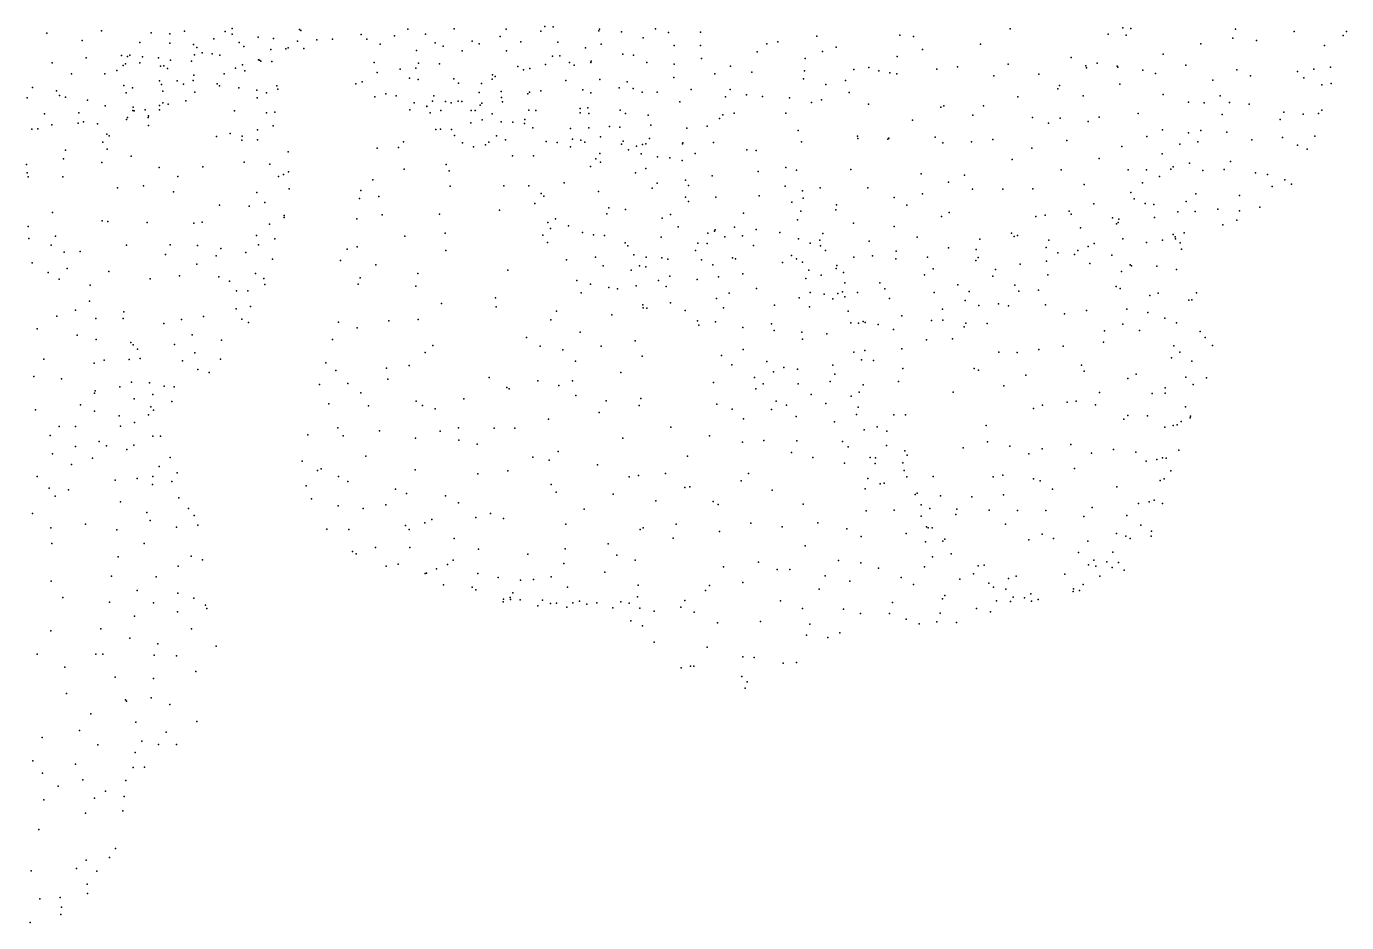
# Model space of a CAD drawing. Header units: metres. Extents: x -25 to 25, y -27.8 to 27.8.
# Drawn here: x 15.75 to 24.52, y -25.8 to -19.84 of the extents above; entities that cross this region are included whole.
import ezdxf

# ---------------------------------------------------------------- set-up
doc = ezdxf.new("R2010")
doc.units = ezdxf.units.M

msp = doc.modelspace()

# ---------------------------------------------------------------- linework, layer by layer
for p in [(15.8881, -19.8903, 2.0524), (16.2514, -19.8752, -3.8103), (16.5815, -19.8877, -4.2491), (16.7051, -19.8943, 1.1103), (16.8022, -19.8756, -2.6996), (17.0721, -19.8785, -2.018), (17.1186, -19.8959, -5.9872), (17.1189, -19.8597, -2.4246), (17.5672, -19.8644, -9.793), (17.5762, -19.8716, -0.008), (17.9758, -19.8978, -8.3714), (18.2858, -19.8625, -8.2581), (18.4039, -19.897, -10.0906), (18.5945, -19.8609, -6.4553), (18.9399, -19.8627, -4.5498), (19.1686, -19.8758, -4.637), (19.1959, -19.8448, -2.7218), (19.2518, -19.8468, -7.4232), (19.5543, -19.8751, -10.7108), (19.5591, -19.8627, -4.4137), (19.7054, -19.8801, -7.9973), (19.9295, -19.8621, -10.7297), (20.0178, -19.8856, -8.1261), (20.23, -19.8824, -10.7123), (22.2866, -19.8604, -2.3142), (22.9363, -19.8974, -8.5488), (23.0343, -19.8535, -3.5349), (23.0875, -19.8597, -8.3407), (23.783, -19.8635, -4.7731), (24.1706, -19.8777, -5.1056), (24.5198, -19.8783, -5.8446), (16.1232, -19.9395, 1.6259), (16.5059, -19.9512, 1.2063), (16.7056, -19.9566, -1.324), (16.8627, -19.9644, -6.4026), (16.8852, -19.9852, -4.2098), (16.9968, -19.9278, -4.4133), (17.1658, -19.9512, -4.5655), (17.1968, -19.9792, 0.4215), (17.2929, -19.9155, -0.7055), (17.3946, -19.9246, -4.9103), (17.4917, -19.9875, -0.1841), (17.5523, -19.944, -9.0219), (17.6807, -19.9339, -8.7074), (17.7866, -19.9303, -9.7954), (18.0139, -19.9299, -9.8422), (18.103, -19.9631, -5.4197), (18.197, -19.9078, -5.9505), (18.4669, -19.9546, -4.5653), (18.5207, -19.9754, -8.3212), (18.7135, -19.9424, -4.5443), (18.7599, -19.9613, -8.4129), (18.898, -19.9123, -6.6161), (19.0363, -19.9471, -8.6241), (19.281, -19.9501, -10.6574), (19.4659, -19.9871, -2.1684), (19.5694, -19.9633, -3.5626), (19.8495, -19.9197, -4.0745), (20.0552, -19.9712, -1.8798), (20.2286, -19.9708, -8.1202), (20.6708, -19.9601, -1.6429), (20.7426, -19.9464, -9.2111), (21.0016, -19.9094, -10.445), (21.1307, -19.9819, -8.2079), (21.5523, -19.9038, -8.3986), (21.6442, -19.9109, -9.4946), (22.088, -19.9637, -8.7048), (23.0552, -19.9026, -4.0608), (23.5528, -19.9598, -7.6478), (23.7639, -19.9233, -7.304), (23.9219, -19.9396, -6.957), (24.3736, -19.9718, -6.3837), (24.4974, -19.9043, -6.1529), (16.1495, -20.0537, 1.4218), (16.3836, -20.0386, -2.9373), (16.4236, -20.0455, -3.8877), (16.4405, -20.0361, -6.7337), (16.5248, -20.0465, -1.2156), (16.6295, -20.0532, -3.9352), (16.7097, -20.0685, -6.5559), (16.8487, -20.0753, -2.2585), (16.8694, -20.0335, -1.789), (16.9198, -20.0205, 0.8258), (16.9855, -20.0266, -6.2348), (17.0377, -20.0351, 0.5877), (17.2942, -20.0668, 0.2015), (17.3006, -20.0693, -4.6837), (17.3093, -20.0751, -5.7004), (17.3769, -19.9988, -0.437), (17.4746, -19.9945, -5.2295), (17.596, -19.9924, -9.5143), (18.3443, -20.0049, -4.7456), (18.6457, -20.0065, -10.2318), (18.9406, -20.0064, -4.7136), (19.2474, -20.0433, -7.1021), (19.2947, -20.0401, -3.3787), (19.5035, -20.0752, -7.8191), (19.7133, -20.0285, -2.0088), (19.7838, -20.0354, -8.8845), (20.235, -20.0589, -1.7655), (20.605, -20.0128, -10.4967), (20.9248, -20.0588, -1.5732), (21.0395, -20.011, -9.2597), (21.5359, -20.044, -9.9421), (21.7028, -19.9974, -1.7739), (22.6917, -20.0523, -2.8448), (23.3016, -20.0296, -8.0498), (15.9241, -20.0875, -0.9893), (16.0524, -20.16, -0.8241), (16.274, -20.1591, 1.19), (16.3542, -20.137, -1.0089), (16.3961, -20.1041, -3.266), (16.4114, -20.0934, -3.648), (16.5068, -20.0868, -2.7287), (16.6429, -20.1095, -0.8081), (16.6654, -20.1071, -2.5438), (16.6889, -20.1251, 1.0062), (17.0663, -20.1595, 0.2939), (17.1417, -20.1233, -4.2949), (17.1889, -20.1004, -5.9072), (17.2037, -20.141, -0.3798), (17.3833, -20.0779, -0.0162), (18.0633, -20.0839, -9.6331), (18.0824, -20.1504, -8.5177), (18.235, -20.1279, -5.4026), (18.3382, -20.1212, -5.0793), (18.3557, -20.0896, -6.2046), (18.4966, -20.0939, -9.9638), (19.0174, -20.1108, -2.6104), (19.0544, -20.1332, -8.7887), (19.0964, -20.1242, -3.2875), (19.2007, -20.099, -4.8236), (19.3592, -20.085, -7.6312), (19.3902, -20.1026, -8.8892), (19.5006, -20.0853, -4.6331), (19.8738, -20.0841, -3.9402), (20.0535, -20.0957, -8.9555), (20.3244, -20.1605, -9.1496), (20.4276, -20.1087, -1.6765), (20.571, -20.1486, -8.0074), (20.9195, -20.1392, -10.2032), (21.2476, -20.1314, -10.0625), (21.3474, -20.118, -8.3926), (21.4142, -20.1393, -9.6881), (21.4875, -20.1536, -1.6803), (21.5342, -20.1604, -8.4983), (21.7983, -20.1295, -8.5981), (21.9369, -20.114, -1.9899), (22.2734, -20.0946, -2.3017), (22.4769, -20.163, -2.5471), (22.7874, -20.1057, -8.7025), (22.792, -20.1207, -3.1554), (22.8625, -20.0881, -3.3796), (22.9968, -20.1089, -4.0144), (23.0003, -20.1162, -4.2319), (23.1674, -20.1366, -8.3274), (23.2514, -20.1568, -4.6037), (23.4531, -20.1031, -4.6828), (23.792, -20.1335, -7.2004), (24.1943, -20.1438, -5.1085), (24.3022, -20.1285, -5.295), (24.4127, -20.1155, -5.6163), (15.7924, -20.2513, 1.6818), (16.4005, -20.2364, -0.6756), (16.6362, -20.2069, -3.4761), (16.6501, -20.2318, -0.563), (16.7544, -20.2062, -1.7466), (16.7952, -20.2284, -6.4248), (16.8597, -20.2045, 0.6595), (16.8641, -20.1692, -0.5793), (17.0207, -20.2253, -6.14), (17.0345, -20.2386, -0.1292), (17.4159, -20.2398, -4.9041), (17.9407, -20.2256, -9.1475), (17.9829, -20.212, -8.7132), (18.2961, -20.1885, -9.6513), (18.3553, -20.1967, -8.4519), (18.592, -20.1942, -8.5046), (18.6218, -20.222, -6.3981), (18.7752, -20.2235, -3.0072), (18.8464, -20.1955, -8.6811), (18.848, -20.1661, -10.2493), (18.8653, -20.1766, -2.8047), (19.3349, -20.2041, -6.9287), (19.5617, -20.1985, -1.9867), (19.7434, -20.2121, -7.9317), (20.0523, -20.1846, -10.5503), (20.9142, -20.1931, -9.4985), (21.0626, -20.2299, -9.825), (21.192, -20.2049, -9.6498), (22.1775, -20.1741, -8.7667), (22.6131, -20.2367, -8.7839), (23.0141, -20.2295, -8.5124), (23.6326, -20.2022, -4.7391), (23.881, -20.1737, -6.9239), (24.2355, -20.1872, -6.4122), (24.3559, -20.2322, -6.1688), (24.417, -20.2248, -5.867), (15.7582, -20.3201, -0.3625), (15.9525, -20.2736, -0.5418), (15.9726, -20.3044, -1.1878), (16.0125, -20.3155, 1.162), (16.1594, -20.3354, -6.7445), (16.4148, -20.2859, -2.8636), (16.4584, -20.2535, -1.3321), (16.6597, -20.2747, -2.3335), (16.8709, -20.2823, 0.1795), (17.1643, -20.2524, -3.888), (17.2838, -20.2676, -4.1505), (17.2852, -20.3204, -5.6803), (17.3479, -20.2865, -4.6074), (17.4229, -20.2616, -5.4219), (18.0676, -20.3128, -8.8841), (18.1387, -20.2922, -9.2512), (18.2088, -20.3053, -8.6441), (18.4574, -20.3063, -9.5172), (18.7595, -20.2833, -9.9447), (18.9048, -20.2775, -6.5163), (18.9089, -20.3166, -3.4406), (19.0822, -20.2927, -8.9819), (19.0943, -20.2824, -6.6219), (19.1688, -20.2721, -10.3657), (19.4481, -20.2653, -10.479), (19.5014, -20.2862, -4.8098), (19.6894, -20.2531, -4.5342), (19.7824, -20.2582, -3.8331), (19.8416, -20.2819, -4.1909), (19.9409, -20.2807, -7.957), (20.1669, -20.2632, -1.7098), (20.3961, -20.312, -9.3256), (20.4267, -20.2643, -10.3132), (20.5358, -20.2999, -9.514), (20.64, -20.3107, -9.8439), (20.8194, -20.3188, -1.5762), (21.0319, -20.3323, -1.5719), (21.2163, -20.2837, -8.3808), (22.3374, -20.3117, -2.4148), (22.6029, -20.2591, -2.8001), (22.7697, -20.3053, -3.42), (23.3022, -20.2978, -8.1157), (23.6808, -20.3064, -7.3631), (15.8726, -20.4255, -0.1508), (16.1013, -20.4189, -0.3043), (16.2768, -20.3731, 0.931), (16.4598, -20.4032, -2.4661), (16.4615, -20.382, -0.3496), (16.4679, -20.4063, 0.7761), (16.5414, -20.398, -1.5531), (16.636, -20.371, -0.1918), (16.6365, -20.4001, 0.0342), (16.6588, -20.3522, 0.7046), (16.6937, -20.3615, -3.0367), (16.8117, -20.3403, -3.242), (17.1357, -20.4048, -3.6281), (17.3472, -20.4194, -3.9626), (17.403, -20.4154, -4.4508), (18.2986, -20.3985, -8.9059), (18.3287, -20.352, -5.7682), (18.411, -20.3756, -3.3298), (18.4113, -20.3766, -5.5217), (18.4343, -20.419, -6.0109), (18.4506, -20.3416, -3.0698), (18.5047, -20.4043, -9.1465), (18.5349, -20.3428, -5.2553), (18.5728, -20.3527, -2.7551), (18.6205, -20.3407, -3.4355), (18.6453, -20.3437, -8.7752), (18.7073, -20.4026, -9.2176), (18.734, -20.4031, -6.3395), (18.7665, -20.3687, -9.7426), (18.7768, -20.354, -8.9515), (18.8461, -20.4258, -9.3779), (18.9143, -20.3464, -5.0568), (19.0897, -20.4016, -9.1833), (19.1368, -20.404, -2.1106), (19.4293, -20.4197, -9.0987), (19.4309, -20.3905, -3.6415), (19.4817, -20.3863, -7.5377), (19.4885, -20.4242, -7.0971), (19.695, -20.4012, -9.0455), (19.7313, -20.4228, -10.363), (20.093, -20.3457, -10.4136), (20.4523, -20.4217, -1.6206), (20.795, -20.4208, -7.98), (20.9656, -20.3493, -8.1607), (21.3443, -20.3615, -1.6211), (21.8249, -20.3808, -1.9713), (21.8458, -20.3728, -8.6965), (22.1087, -20.372, -8.7483), (23.1349, -20.4238, -4.2579), (23.4699, -20.3482, -7.8015), (23.5747, -20.3518, -7.5597), (23.7432, -20.3507, -7.0601), (23.8739, -20.3611, -6.7189), (24.1041, -20.4155, -6.3697), (24.334, -20.4243, -5.9339), (24.3546, -20.4018, -5.5121), (15.9216, -20.4989, 0.7677), (16.0972, -20.4869, 0.2004), (16.1312, -20.4779, 0.6688), (16.226, -20.4921, 0.3986), (16.4169, -20.4636, 0.5266), (16.4236, -20.4503, -0.0739), (16.5615, -20.451, -2.1974), (16.5636, -20.5032, -1.8817), (16.5639, -20.4398, -2.8221), (17.3926, -20.5059, -5.3301), (18.7051, -20.4851, -5.3398), (18.78, -20.4662, -2.3271), (18.9061, -20.4783, -3.6547), (18.9822, -20.4805, -9.6815), (19.0615, -20.4897, -9.9128), (19.0634, -20.4643, -5.1527), (19.6245, -20.5096, -1.7931), (19.693, -20.5131, -3.7181), (19.8814, -20.4351, -7.8182), (19.8991, -20.5004, -3.9953), (20.2726, -20.5086, -9.4939), (20.3553, -20.4569, -7.7996), (20.3778, -20.4323, -10.0485), (21.637, -20.4678, -1.8252), (22.0369, -20.4339, -2.1825), (22.4345, -20.4499, -2.6341), (22.5399, -20.4882, -8.7415), (22.6171, -20.4538, -3.0538), (22.8037, -20.4759, -3.7616), (22.8761, -20.4478, -8.6081), (23.6946, -20.4305, -4.7613), (24.0777, -20.463, -4.9666), (24.2304, -20.4284, -6.1787), (15.7893, -20.5277, 0.3178), (15.8283, -20.5252, -1.3361), (16.286, -20.5613, -1.4516), (16.303, -20.5722, -6.5503), (17.0153, -20.5761, -3.05), (17.1057, -20.556, -3.2794), (17.1837, -20.601, -5.7683), (17.1846, -20.574, -3.4904), (17.2884, -20.5312, -3.7296), (17.2885, -20.599, -5.5468), (18.4726, -20.5302, -3.6369), (18.503, -20.5271, -5.7802), (18.5751, -20.5298, -2.3925), (18.5952, -20.5697, -5.9722), (18.8743, -20.571, -2.1321), (18.9342, -20.5988, -5.374), (19.1152, -20.5193, -9.4568), (19.3651, -20.5232, -10.1521), (19.3804, -20.5949, -3.6819), (19.4339, -20.6013, -1.8266), (19.4873, -20.5195, -6.7326), (19.5662, -20.5776, -4.9443), (19.8896, -20.5888, -10.1294), (20.1392, -20.5214, -9.3075), (20.8769, -20.5363, -1.5747), (21.2713, -20.5732, -1.6126), (21.2736, -20.5898, -8.5851), (21.4729, -20.593, -1.7089), (21.4796, -20.587, -8.703), (21.7871, -20.5796, -8.7548), (22.1708, -20.5968, -2.3992), (23.1938, -20.5761, -8.2308), (23.2983, -20.531, -4.384), (23.4697, -20.5519, -4.614), (23.5517, -20.5374, -7.3708), (23.7238, -20.5474, -6.7813), (23.8901, -20.5981, -6.5053), (24.095, -20.5824, -6.2388), (24.3094, -20.5738, -5.3743), (16.0129, -20.6673, -6.5272), (16.2614, -20.6149, -2.392), (16.2893, -20.6601, -2.1722), (17.4919, -20.6789, -4.465), (18.0831, -20.6529, -3.1418), (18.2242, -20.6487, -3.5523), (18.2573, -20.6111, -2.7), (18.6484, -20.619, -3.7689), (18.7212, -20.6454, -5.7977), (18.8007, -20.6322, -5.537), (18.8246, -20.6144, -6.1467), (19.2037, -20.6102, -9.6708), (19.2786, -20.6163, -5.19), (19.3666, -20.6448, -9.8468), (19.461, -20.6143, -9.3474), (19.5601, -20.6883, -9.6378), (19.7052, -20.6269, -4.7922), (19.7162, -20.6075, -7.271), (19.7521, -20.6654, -9.9497), (19.8033, -20.6397, -6.9168), (19.8431, -20.6288, -1.675), (19.8666, -20.6259, -7.5091), (20.1103, -20.6258, -9.5898), (20.1127, -20.6184, -9.8609), (20.194, -20.6886, -7.3977), (20.3161, -20.6165, -7.6037), (20.5371, -20.6655, -7.5808), (20.5985, -20.669, -1.6004), (20.8999, -20.6127, -8.1167), (21.8393, -20.618, -2.081), (22.0283, -20.6127, -8.7629), (22.43, -20.6539, -2.8181), (22.6627, -20.6033, -3.434), (23.027, -20.6432, -3.9721), (23.4131, -20.6275, -7.6935), (23.5326, -20.6122, -7.1634), (24.1932, -20.6346, -6), (24.2583, -20.6593, -5.7977), (15.7529, -20.762, -1.6925), (15.9982, -20.7238, -1.5127), (16.2528, -20.7486, -1.7548), (16.4494, -20.7074, -6.4131), (17.1984, -20.7472, -3.2168), (17.3699, -20.7608, -5.3129), (18.5398, -20.7624, -2.0752), (18.9804, -20.7045, -3.812), (19.1208, -20.7053, -6.3348), (19.4978, -20.7761, -5.1101), (19.5333, -20.7243, -6.6718), (19.5656, -20.7475, -1.7126), (19.8344, -20.6914, -9.7212), (19.9438, -20.7104, -4.4055), (20.0253, -20.717, -7.1051), (20.1081, -20.7351, -1.6374), (22.2997, -20.7285, -2.6332), (22.8773, -20.7221, -8.4813), (23.2947, -20.6911, -7.9409), (23.4763, -20.7524, -6.8649), (23.7491, -20.7425, -4.8659), (15.7569, -20.8168, -1.9114), (15.7643, -20.8451, -2.2804), (15.9949, -20.8447, -6.3954), (16.6339, -20.7825, -6.2748), (16.7586, -20.842, -2.6676), (16.925, -20.7785, -6.058), (17.4277, -20.8411, -3.8683), (17.461, -20.8295, -5.0193), (17.4943, -20.81, -4.2221), (18.0545, -20.8633, -2.5995), (18.2624, -20.7924, -2.2929), (18.5597, -20.8045, -3.8455), (19.7976, -20.8166, -6.7654), (19.8667, -20.7885, -4.6815), (20.3068, -20.8366, -7.0657), (20.6129, -20.8088, -7.398), (20.7965, -20.7813, -7.8265), (20.8664, -20.799, -1.5966), (21.2275, -20.7953, -1.6301), (21.6941, -20.8241, -8.8043), (21.9818, -20.8337, -8.7713), (22.6247, -20.7977, -8.5815), (23.0696, -20.7986, -8.2327), (23.19, -20.7987, -4.0916), (23.2764, -20.8413, -7.6228), (23.3519, -20.7934, -7.0309), (23.3674, -20.7784, -4.398), (23.5661, -20.8027, -4.7773), (23.7075, -20.7953, -6.5652), (23.914, -20.8171, -5), (23.9956, -20.8282, -6.1176), (24.1106, -20.8647, -5.8639), (16.3586, -20.9176, -6.2768), (16.5299, -20.9032, -2.5517), (16.7298, -20.9436, -6.1315), (17.2832, -20.9475, -3.4438), (17.4969, -20.9249, -4.6786), (17.9746, -20.9341, -2.872), (18.5664, -20.9051, -1.9028), (18.9238, -20.9039, -1.8459), (19.0895, -20.9039, -5.8225), (19.323, -20.8837, -5.3411), (19.552, -20.942, -6.6239), (19.9076, -20.9192, -3.8212), (19.9414, -20.8867, -1.6265), (20.1291, -20.8658, -4.2186), (20.1488, -20.9018, -6.8477), (20.7913, -20.9062, -7.4817), (20.9056, -20.9371, -8.2201), (21.0246, -20.9173, -8.4675), (21.3411, -20.9166, -8.7511), (21.8761, -20.8795, -2.2626), (22.0364, -20.9263, -2.452), (22.236, -20.9268, -8.6664), (22.4373, -20.923, -3.0066), (22.7771, -20.894, -3.5184), (23.0859, -20.9479, -7.1915), (23.1648, -20.8839, -6.9364), (24.0247, -20.9077, -5.1815), (24.1538, -20.8931, -5.4816), (17.0359, -21.0333, -5.7673), (17.2332, -21.0393, -3.1691), (17.3367, -21.0148, -5.2779), (17.9658, -20.9872, -3.1197), (18.0941, -20.9741, -3.5525), (19.1288, -21.0207, -1.7477), (19.1715, -20.9544, -5.62), (19.1879, -20.9719, -3.8609), (20.1307, -20.9782, -4.5262), (20.15, -21.0077, -4.0511), (20.3309, -20.9781, -1.6581), (20.618, -20.9703, -6.8886), (20.8352, -21.0129, -1.6488), (20.9101, -20.9859, -6.9994), (21.1334, -21.0292, -1.6808), (21.5154, -20.9818, -1.8564), (21.5985, -21.0329, -8.809), (21.7045, -20.9563, -2.057), (22.8415, -21.0236, -8.2676), (23.1098, -20.9905, -3.8839), (23.1811, -21.0213, -6.6805), (23.2389, -21.0272, -4.0901), (23.4542, -21.0081, -4.6635), (23.5178, -20.957, -6.5865), (23.8089, -20.9686, -6.2308), (15.9256, -21.081, -6.376), (17.4647, -21.1153, -4.8324), (17.4656, -21.1011, -4.1426), (17.9468, -21.1241, -2.4946), (18.1146, -21.0958, -2.1053), (18.4965, -21.0911, -3.8596), (18.8935, -21.0656, -3.9076), (19.2668, -21.123, -6.2728), (19.6074, -21.0896, -3.8258), (19.6211, -21.0498, -1.6264), (19.7307, -21.0615, -6.6802), (19.9758, -21.1187, -1.6265), (20.0293, -21.0937, -4.8906), (20.5158, -21.085, -1.6788), (20.8946, -21.0717, -7.3803), (21.1285, -21.0643, -6.6917), (21.8295, -21.1074, -2.2533), (21.8815, -21.0819, -8.7628), (22.4552, -21.1072, -2.8932), (22.5179, -21.0981, -6.6945), (22.6765, -21.0716, -3.2722), (22.6913, -21.0923, -6.8494), (22.9647, -21.1169, -7.9162), (23.007, -21.1261, -7.6688), (23.2449, -21.1136, -6.4901), (23.3996, -21.0757, -4.443), (23.5146, -21.0747, -6.3968), (23.6655, -21.059, -5.1665), (23.8087, -21.0702, -6.0151), (23.9443, -21.0459, -5.3555), (15.7646, -21.174, -2.4396), (16.2563, -21.1365, -2.4652), (16.2941, -21.1398, -6.1658), (16.5558, -21.1475, -2.5203), (16.8638, -21.1523, -5.8775), (16.9211, -21.1447, -2.7265), (17.3675, -21.1585, -3.7899), (19.2161, -21.1483, -5.8167), (19.2333, -21.1864, -6.0568), (19.3518, -21.1696, -5.4817), (19.4462, -21.2143, -1.5729), (20.0812, -21.1758, -6.6967), (20.3225, -21.2055, -6.6856), (20.326, -21.1967, -1.6782), (20.4552, -21.1778, -4.2711), (20.5998, -21.1931, -0.9213), (20.7551, -21.2135, -0.5819), (20.8731, -21.1297, -8.0935), (21.2452, -21.1517, -6.9606), (21.5148, -21.1733, -1.9589), (22.7522, -21.182, -6.3876), (22.9919, -21.156, -6.4358), (23.0031, -21.1482, -3.6346), (23.6988, -21.1639, -5.8562), (23.7908, -21.1315, -5.5354), (15.7687, -21.2529, -7.0817), (15.917, -21.2983, -6.8513), (15.9451, -21.2385, -6.5808), (16.4168, -21.2978, -6.0219), (16.7068, -21.2949, -2.5983), (16.8887, -21.2995, -5.6931), (17.2804, -21.2343, -3.5459), (17.2944, -21.2969, -5.1317), (17.4026, -21.2552, -4.0135), (18.2666, -21.2377, -1.87), (18.5335, -21.2175, -1.7326), (19.1827, -21.2317, -3.8909), (19.2138, -21.2803, -1.5685), (19.5184, -21.2285, -5.3638), (19.5916, -21.2329, -6.5606), (19.7283, -21.2817, -5.269), (19.7469, -21.3025, -3.8902), (19.9684, -21.2448, -3.9177), (20.2114, -21.285, -0.7757), (20.2733, -21.2863, -1.0549), (20.2771, -21.2176, -4.8776), (20.3914, -21.2431, -0.5766), (20.5073, -21.2366, -4.7011), (20.5806, -21.3012, -0.3794), (20.8792, -21.2565, -7.6575), (20.9585, -21.285, -8.2227), (21.0214, -21.2646, -7.2665), (21.0256, -21.3018, -0.6988), (21.0416, -21.2207, -8.4322), (21.3499, -21.2711, -1.869), (21.6676, -21.2444, -6.7236), (22.0845, -21.2582, -2.3855), (22.294, -21.2191, -6.7087), (22.3117, -21.2403, -2.6005), (22.3348, -21.233, -8.465), (22.5417, -21.2652, -8.2794), (22.843, -21.288, -7.6516), (23.0344, -21.2554, -6.2141), (23.192, -21.2795, -5.998), (23.2983, -21.2644, -4.1056), (23.3687, -21.2271, -5.3768), (23.3811, -21.2427, -5.6028), (23.3837, -21.2569, -5.8906), (23.415, -21.2827, -4.8447), (23.4418, -21.2169, -6.106), (16.0037, -21.3443, -2.4367), (16.11, -21.34, -6.1846), (16.6769, -21.3592, -5.8101), (17.0133, -21.3679, -5.4733), (17.0445, -21.321, -2.899), (17.2111, -21.3473, -3.2473), (17.8835, -21.3236, -2.4367), (17.95, -21.3082, -3.1678), (18.5377, -21.3325, -3.8314), (19.5319, -21.377, -1.4441), (19.7861, -21.3619, -1.4882), (19.8683, -21.3782, -6.6005), (19.9733, -21.3813, -0.8898), (20.0127, -21.3904, -1.2627), (20.1962, -21.3333, -0.5616), (20.4423, -21.3814, -5.0293), (20.4624, -21.3897, -1.478), (20.8326, -21.3657, -4.465), (20.8659, -21.3894, -0.3275), (21.0602, -21.3331, -6.6249), (21.2474, -21.3778, -7.0824), (21.3713, -21.3698, -6.624), (21.5267, -21.3898, -6.9167), (21.5285, -21.3377, -8.6891), (21.7362, -21.3777, -8.6548), (21.8767, -21.3157, -6.6748), (22.0595, -21.3272, -6.5677), (22.0743, -21.3808, -6.7998), (22.5246, -21.3128, -2.7576), (22.6027, -21.3494, -7.0979), (22.7122, -21.3591, -7.8638), (22.7359, -21.3336, -6.2126), (22.8038, -21.3069, -7.4091), (22.961, -21.3651, -6.0247), (23.4228, -21.3239, -4.3954), (15.7916, -21.4163, -2.382), (16.0236, -21.4533, -6.4225), (16.3008, -21.4725, -2.4902), (16.885, -21.4232, -2.7754), (17.3879, -21.3913, -4.7447), (17.8377, -21.3991, -2.6345), (18.073, -21.4289, -1.9907), (18.9501, -21.4646, -1.5247), (19.3396, -21.3945, -5.8944), (19.582, -21.4356, -3.895), (19.7683, -21.4633, -5.4296), (19.824, -21.436, -1.0838), (19.8662, -21.4412, -0.6886), (20.2365, -21.3958, -1.5307), (20.3104, -21.428, -0.2551), (20.7736, -21.4142, -4.8044), (20.9067, -21.4099, -1.2446), (20.9498, -21.4648, -7.8421), (21.1305, -21.4538, -0.9702), (21.1345, -21.4341, -8.3933), (21.7742, -21.4552, -1.9483), (22.0583, -21.401, -8.5161), (22.1888, -21.4605, -8.3539), (22.3523, -21.4245, -6.4091), (22.527, -21.4039, -8.09), (22.8149, -21.4209, -2.8739), (23.024, -21.472, -3.1251), (23.0825, -21.4294, -3.3769), (23.0907, -21.4345, -5.7026), (23.2594, -21.4386, -5.2229), (23.3899, -21.4588, -4.9727), (15.8966, -21.4806, -6.9932), (15.9708, -21.5239, -6.7984), (16.1772, -21.5634, -6.1675), (16.5737, -21.5213, -2.603), (16.7692, -21.5023, -5.5734), (17.0304, -21.5092, -3.0129), (17.101, -21.5378, -5.1942), (17.2746, -21.4866, -3.8035), (17.33, -21.519, -4.1963), (17.3356, -21.5584, -4.48), (17.9559, -21.5574, -2.1874), (17.9691, -21.5147, -3.2239), (18.3528, -21.4856, -3.6644), (19.4083, -21.5326, -1.3003), (19.4996, -21.558, -5.9847), (19.9505, -21.5324, -0.3535), (20.0263, -21.5045, -3.9992), (20.2077, -21.5256, -6.4864), (20.3488, -21.5075, -5.2176), (20.5113, -21.4874, -4.2208), (20.9296, -21.5202, -1.4299), (21.0311, -21.4975, -7.4163), (21.18, -21.4791, -0.618), (21.1878, -21.5474, -1.7978), (21.4211, -21.5482, -1.8185), (21.7172, -21.4943, -6.9337), (21.9377, -21.5625, -6.5689), (22.1703, -21.5034, -6.4793), (22.3161, -21.5647, -2.2454), (22.5348, -21.4942, -7.8597), (17.1483, -21.601, -3.3884), (17.2223, -21.6004, -4.9642), (18.3394, -21.5709, -1.7265), (18.8684, -21.6486, -3.8163), (19.4379, -21.6137, -1.0975), (19.6215, -21.5783, -0.8384), (19.679, -21.5872, -5.68), (19.801, -21.5677, -6.3984), (20.0006, -21.5722, -5.5045), (20.3346, -21.652, -0.0478), (20.4206, -21.6169, -6.4429), (20.6008, -21.586, -0.0862), (20.8837, -21.6476, -4.4532), (20.958, -21.6123, -4.775), (21.051, -21.6228, -7.5859), (21.1072, -21.6536, -1.5858), (21.1407, -21.6185, -8.1693), (21.1731, -21.608, -0.4227), (21.1885, -21.6422, -1.1352), (21.2708, -21.613, -0.8066), (21.4526, -21.5885, -7.0683), (21.4844, -21.6518, -8.3969), (21.7817, -21.6118, -8.4515), (22.0134, -21.6054, -1.8545), (22.3437, -21.6041, -7.2536), (22.4738, -21.5959, -7.5975), (22.9899, -21.5725, -2.844), (23.0171, -21.5856, -5.8706), (23.2134, -21.6318, -3.3004), (23.2688, -21.6168, -3.6724), (23.5227, -21.6149, -4.4918), (16.08, -21.7303, -6.6761), (16.1722, -21.6699, -2.4997), (16.4008, -21.7402, -2.6377), (17.1451, -21.7202, -3.5813), (17.2401, -21.705, -4.7662), (18.5092, -21.6852, -1.6273), (18.8719, -21.7084, -1.4564), (19.2731, -21.7373, -3.8609), (19.8461, -21.6941, -3.9437), (19.8495, -21.7139, -6.0957), (19.8725, -21.7172, -0.1565), (20.0303, -21.6813, -6.2883), (20.1268, -21.733, -5.7366), (20.3819, -21.7141, -4.1339), (20.7209, -21.6956, -6.4993), (20.9536, -21.7082, -6.5676), (21.2093, -21.7361, -6.6012), (21.8361, -21.7233, -1.6405), (21.9859, -21.6667, -8.2713), (22.0776, -21.6999, -7.2092), (22.2079, -21.688, -7.9856), (22.2747, -21.702, -7.7771), (22.5212, -21.6936, -2.2754), (22.7931, -21.7316, -2.5103), (23.0613, -21.724, -5.6815), (23.4722, -21.6643, -4.2162), (23.4923, -21.6605, -4.8631), (15.9542, -21.7691, -2.3892), (16.215, -21.7852, -6.4304), (16.3952, -21.7859, -5.8663), (16.6654, -21.818, -5.3293), (16.7834, -21.7918, -2.9966), (16.9279, -21.7721, -5.1508), (17.1826, -21.7887, -3.866), (17.2267, -21.8119, -4.5493), (17.826, -21.8086, -2.4369), (18.159, -21.8016, -1.894), (18.3551, -21.7909, -3.5973), (19.236, -21.7942, -1.0751), (19.64, -21.7611, -0.3198), (20.2104, -21.8007, -6.0139), (20.2192, -21.829, -4.0644), (20.3299, -21.8084, -5.5421), (20.7014, -21.821, -4.2779), (21.2284, -21.8134, -1.3128), (21.2784, -21.8172, -7.8806), (21.3102, -21.8043, -7.4338), (21.3221, -21.8116, -0.7113), (21.4092, -21.8252, -6.5866), (21.5658, -21.7668, -8.2357), (21.7624, -21.7992, -6.5726), (21.8387, -21.796, -8.1139), (21.9907, -21.8159, -7.9035), (22.1326, -21.8191, -1.6925), (22.6469, -21.754, -6.2367), (23.0328, -21.8227, -2.6675), (23.2008, -21.7464, -2.995), (23.3122, -21.7839, -3.4823), (23.3908, -21.8149, -3.8773), (15.8242, -21.8532, -7.3087), (16.0906, -21.8966, -6.8378), (16.853, -21.8943, -3.2149), (17.9487, -21.8471, -3.2856), (19.0736, -21.9109, -3.7992), (19.4307, -21.8749, -3.8824), (20.5097, -21.8445, 0.0588), (20.719, -21.8656, -5.0754), (20.9013, -21.8754, -0.0911), (21.0672, -21.8868, -4.6097), (21.5103, -21.8593, -8.0433), (21.9802, -21.8414, -7.5142), (22.912, -21.8676, -5.9179), (23.1453, -21.8653, -5.459), (23.5474, -21.872, -4.8643), (23.5799, -21.911, -4.3221), (16.216, -21.9252, -6.6207), (16.4473, -21.9457, -2.8859), (16.4626, -21.9592, -5.7641), (16.491, -21.9893, -5.4069), (16.7353, -21.9581, -5.1403), (17.0475, -21.9288, -4.8537), (17.7864, -21.9241, -3.0441), (18.4513, -21.9636, -1.6707), (19.1644, -21.9697, -0.9157), (19.3148, -21.9939, -0.5481), (19.5707, -21.9681, -0.1817), (19.7948, -21.9327, -3.9065), (20.5134, -21.9909, -5.4038), (20.9065, -21.923, -6.4823), (21.3201, -21.9977, -0.9922), (21.5653, -21.987, -1.3895), (21.7311, -21.926, -7.5727), (21.9018, -21.9205, -1.4957), (22.4769, -21.9922, -1.8702), (22.6387, -21.9683, -6.1746), (22.9056, -21.9421, -2.4527), (23.3732, -21.9659, -3.3939), (23.6303, -21.9635, -4.6656), (15.8682, -22.0558, -7.3613), (16.2038, -22.081, -6.7807), (16.2698, -22.0613, -2.8318), (16.4354, -22.0578, -6.3439), (16.5089, -22.0517, -5.9496), (16.7896, -22.0668, -3.4286), (16.8722, -22.0129, -4.9674), (17.0427, -22.056, -4.2421), (17.7415, -22.0803, -2.6377), (18.401, -22.0115, -3.6425), (19.3999, -22.0684, -0.3143), (19.8426, -22.0357, 0.063), (20.3684, -22.0306, -4.059), (20.6707, -22.0698, -6.2779), (21.2475, -22.009, -0.4718), (21.2986, -22.0602, -0.7144), (21.3792, -22.0634, -1.2729), (22.2108, -22.0096, -1.5997), (22.3311, -22.0104, -6.344), (23.3573, -22.0455, -5.1457), (23.413, -22.0091, -3.6127), (23.4931, -22.0685, -4.9704), (15.8029, -22.1714, -2.3679), (16.8911, -22.1239, -3.7517), (16.9659, -22.1428, -4.4436), (17.8085, -22.1299, -3.2623), (18.1449, -22.1157, -3.6014), (18.2952, -22.098, -1.8166), (18.8267, -22.1776, -1.1987), (19.7008, -22.1449, -3.877), (20.4383, -22.0927, 0.1111), (20.5875, -22.1771, -5.5833), (20.7135, -22.1387, -5.3238), (20.7825, -22.1114, -0.0108), (20.873, -22.1211, -5.1438), (21.1081, -22.0955, -6.4365), (21.1221, -22.1549, -0.3514), (21.5726, -22.1167, -6.4651), (22.0458, -22.1182, -6.4212), (22.0745, -22.128, -1.4683), (22.3903, -22.1609, -1.6931), (22.7604, -22.0962, -2.1505), (22.7775, -22.1359, -5.9428), (23.1225, -22.156, -2.6316), (23.4524, -22.1753, -3.9159), (23.5904, -22.1789, -4.4309), (15.9852, -22.1862, -7.213), (16.2106, -22.2657, -3.1732), (16.3725, -22.2386, -3.3826), (16.4508, -22.2076, -5.2549), (16.5701, -22.2121, -5.004), (16.6677, -22.2336, -3.6461), (16.7333, -22.239, -4.7616), (17.7, -22.2238, -2.998), (17.8876, -22.2169, -2.2879), (18.1529, -22.1885, -1.9913), (18.9425, -22.2433, -3.7422), (18.9586, -22.2527, -0.9502), (19.1485, -22.1996, -0.7202), (19.2878, -22.2297, -0.4196), (19.3783, -22.1999, -3.8694), (20.3147, -22.2113, -3.9212), (20.5975, -22.2526, -4.0146), (20.6448, -22.2187, -6.0631), (20.8775, -22.2181, -6.2585), (21.0911, -22.2043, -4.9934), (21.31, -22.225, -1.0268), (21.5435, -22.2035, -1.2634), (22.2431, -22.2325, -1.5431), (23.068, -22.1843, -5.4877), (23.3141, -22.2462, -3.0609), (23.5006, -22.2229, -4.1859), (16.2055, -22.281, -6.8865), (16.4689, -22.3186, -6.5051), (16.5922, -22.2909, -5.8567), (16.7187, -22.3361, -4.3344), (17.7621, -22.3528, -3.3033), (17.9741, -22.2788, -3.5484), (18.3404, -22.3339, -1.7527), (18.6579, -22.3192, -1.2657), (19.4015, -22.297, -0.2), (19.603, -22.3324, 0.0024), (19.8331, -22.3155, 0.1054), (20.3375, -22.3546, 0.1191), (20.7317, -22.334, -5.8922), (20.9649, -22.2903, -4.1938), (21.0622, -22.3498, -5.1508), (21.2293, -22.3007, -4.8673), (21.2828, -22.2736, -4.6371), (21.908, -22.2752, -6.3852), (22.6646, -22.3402, -5.9866), (22.725, -22.3336, -1.9724), (22.8782, -22.2777, -2.2047), (23.2282, -22.283, -2.7974), (23.3143, -22.2817, -5.1193), (15.8141, -22.3912, -7.4689), (16.113, -22.3579, -2.9954), (16.2059, -22.4012, -3.4353), (16.3679, -22.4318, -3.8165), (16.5636, -22.4248, -5.58), (16.5784, -22.3713, -4.6283), (16.5961, -22.3935, -4.1338), (18.0244, -22.3644, -2.1054), (18.3843, -22.3629, -3.7815), (18.4679, -22.3858, -1.5123), (19.5554, -22.4098, -3.8516), (19.8229, -22.363, -3.8129), (20.4399, -22.3864, -3.8529), (20.7009, -22.3894, -0.047), (20.7997, -22.3617, -5.6457), (20.8654, -22.4357, -0.2288), (21.2643, -22.4238, -4.2936), (21.2766, -22.3737, -6.2507), (21.5128, -22.4255, -6.2665), (21.5913, -22.4242, -1.2082), (22.4396, -22.3833, -6.1574), (22.5004, -22.3603, -1.7274), (22.8515, -22.3577, -5.7374), (23.0671, -22.4306, -5.3841), (23.1975, -22.4317, -5.2088), (23.4511, -22.3714, -4.859), (23.4835, -22.4339, -4.6346), (15.9715, -22.5026, -7.243), (16.0792, -22.5029, -3.2068), (16.3786, -22.5, -4.1151), (16.471, -22.475, -4.3766), (17.8216, -22.5114, -2.2574), (18.6216, -22.5105, -1.1008), (18.8596, -22.5145, -3.7305), (18.9966, -22.514, -0.7693), (19.2191, -22.4528, -3.8066), (20.0332, -22.5063, 0.108), (20.5145, -22.4511, 0.0432), (21.1201, -22.4725, -4.1129), (21.3167, -22.5251, -4.9186), (21.403, -22.5059, -1.0978), (22.1259, -22.4961, -1.4237), (23.0412, -22.4537, -2.3892), (23.312, -22.5079, -4.9663), (23.3685, -22.497, -3.3012), (23.3957, -22.4911, -3.5412), (23.4214, -22.4692, -3.976), (23.4801, -22.4441, -4.3632), (15.9113, -22.5633, -2.9351), (16.2352, -22.6033, -6.8912), (16.5922, -22.5677, -5.4175), (16.6434, -22.5673, -6.0067), (17.6218, -22.5572, -3.0197), (17.8556, -22.5652, -3.5302), (18.0976, -22.531, -3.7288), (18.3359, -22.58, -3.8204), (18.4996, -22.5331, -1.2803), (18.6241, -22.5937, -3.7975), (19.7128, -22.579, -3.7928), (20.2887, -22.5643, 0.0632), (20.5092, -22.607, -3.7129), (20.6491, -22.5966, -0.1654), (20.869, -22.5984, -3.8341), (21.1727, -22.6027, -5.3539), (21.4659, -22.5343, -4.4294), (22.1341, -22.6041, -6.1968), (15.926, -22.6834, -3.1686), (16.0785, -22.6354, -3.4255), (16.2853, -22.6306, -4.453), (16.4198, -22.6552, -6.6618), (16.4659, -22.626, -4.8897), (18.0064, -22.6988, -2.0399), (18.7461, -22.6202, -0.8936), (19.1149, -22.7054, -0.6529), (19.2832, -22.6684, -0.484), (20.1423, -22.6998, -3.6615), (20.8337, -22.6754, -0.4923), (21.2097, -22.6379, -5.7816), (21.4635, -22.6282, -4.208), (21.5869, -22.6644, -6.1508), (21.6021, -22.6927, -1.161), (21.9737, -22.6451, -1.3407), (22.2845, -22.6338, -1.4959), (22.4102, -22.6841, -6.0022), (22.4979, -22.6502, -1.671), (22.6894, -22.6232, -5.7943), (22.8258, -22.6801, -2.0517), (22.9721, -22.6564, -2.2484), (23.1206, -22.6739, -5.1289), (23.4055, -22.6591, -4.4499), (16.0533, -22.756, -3.8544), (16.1915, -22.7123, -4.2363), (16.6355, -22.7683, -6.2769), (16.7076, -22.7079, -5.6376), (17.5832, -22.7324, -2.7135), (17.7097, -22.7849, -3.217), (18.3355, -22.7903, -1.5894), (19.2246, -22.7256, -3.7414), (19.5459, -22.7563, -0.2178), (20.9753, -22.7089, -0.7608), (21.1847, -22.7458, -3.7594), (21.3567, -22.7089, -5.9226), (21.3893, -22.7481, -3.8361), (21.3918, -22.711, -5.0111), (21.5732, -22.7448, -4.3538), (22.7121, -22.7825, -1.9042), (23.1882, -22.7329, -2.6956), (23.2598, -22.7214, -2.9072), (23.2965, -22.7099, -3.1236), (23.3219, -22.7126, -3.4429), (15.8236, -22.8358, -7.2747), (16.3421, -22.8593, -4.4727), (16.4883, -22.8477, -4.6674), (16.593, -22.8356, -4.8737), (16.719, -22.869, -5.1348), (16.7539, -22.8113, -5.3918), (17.6854, -22.7953, -2.3641), (17.8259, -22.8357, -3.4223), (17.8877, -22.8682, -2.1373), (18.75, -22.8165, -3.7221), (18.9497, -22.7978, -0.7595), (19.7567, -22.8364, -0.1406), (19.818, -22.8288, -3.7001), (19.9976, -22.8154, -0.0747), (20.5002, -22.8639, -0.3725), (20.5489, -22.8157, -3.6186), (21.3411, -22.8482, -3.6231), (21.4499, -22.8781, -5.2823), (21.5814, -22.7949, -4.7703), (21.5997, -22.8368, -3.9334), (21.7736, -22.835, -6.0483), (22.1721, -22.8372, -1.4004), (22.2362, -22.8253, -5.9909), (22.4398, -22.8512, -5.8224), (22.4856, -22.8645, -1.6344), (23.2809, -22.8617, -3.7786), (23.3093, -22.8506, -4.6269), (23.3535, -22.7978, -4.2338), (15.9034, -22.9123, -3.6856), (15.9442, -22.9647, -4.0384), (16.0334, -22.9241, -7.0867), (16.5904, -22.8875, -6.4471), (17.6099, -22.8961, -2.8814), (18.2044, -22.9192, -3.6912), (18.2772, -22.9475, -1.754), (18.5368, -22.9639, -1.0921), (19.2387, -22.8884, -0.6202), (19.2719, -22.938, -3.6991), (19.6491, -22.9528, -0.3248), (20.1246, -22.9075, -3.6194), (20.1583, -22.9042, -0.2003), (20.7054, -22.9246, -0.7141), (21.3218, -22.9165, -1.0064), (21.4219, -22.8824, -5.5247), (21.6543, -22.9534, -5.8301), (21.6692, -22.9448, -4.9798), (21.8222, -22.9627, -1.2299), (22.031, -22.9692, -5.8864), (22.2407, -22.9567, -5.8242), (22.5661, -22.9187, -5.5867), (22.9946, -22.9038, -2.3771), (16.3776, -23.0024, -6.7876), (16.7646, -22.9764, -6.1057), (16.8293, -23.0478, -5.2114), (17.6468, -22.9835, -2.5421), (17.8231, -23.0305, -3.2433), (17.9886, -23.0465, -3.4478), (18.1402, -23.022, -1.9901), (18.6215, -23.0105, -3.6662), (19.456, -23.0517, -0.5729), (19.9323, -22.9971, -3.632), (20.3128, -23.0005, -0.4283), (20.3459, -23.021, -3.512), (20.911, -23.0181, -3.4532), (21.6944, -23.0228, -5.623), (21.7513, -23.0469, -4.7992), (21.9315, -23.0523, -5.6499), (22.8309, -23.0417, -2.1883), (23.1389, -23.0136, -2.7506), (23.2091, -23.0036, -3.6086), (23.241, -22.9909, -3.1626), (23.2983, -23.0149, -4.2974), (15.7926, -23.0807, -7.1541), (16.5527, -23.0744, -4.5709), (16.5743, -23.1272, -6.588), (16.8667, -23.0943, -5.418), (18.3978, -23.1427, -1.6768), (18.4462, -23.1194, -1.4196), (18.7368, -23.108, -0.9509), (18.8342, -23.0797, -3.6367), (18.9217, -23.1147, -0.8485), (21.0076, -23.142, -3.2915), (21.3302, -23.0636, -3.2769), (21.5162, -23.0579, -1.1124), (21.6946, -23.0981, -3.6007), (21.9258, -23.0863, -5.4333), (22.1454, -23.0584, -5.5829), (22.3352, -23.0603, -5.4478), (22.523, -23.0614, -5.3214), (22.7754, -23.0994, -5.1225), (23.0603, -23.0945, -4.9138), (15.9158, -23.175, -4.0469), (16.146, -23.152, -7.0269), (16.3533, -23.1881, -4.3322), (16.7487, -23.1707, -4.9022), (16.8916, -23.1578, -5.6319), (17.7488, -23.1846, -2.7665), (17.8932, -23.1879, -3.1105), (18.2714, -23.1607, -3.5077), (18.2938, -23.1858, -1.9365), (19.3341, -23.1512, -3.6452), (19.8279, -23.1868, -3.5525), (19.8493, -23.1766, -0.528), (20.0686, -23.1516, -0.5139), (20.3562, -23.1994, -0.6895), (20.5635, -23.1457, -3.3827), (20.772, -23.1698, -3.3215), (21.2011, -23.1827, -1.004), (21.2953, -23.2322, -3.0541), (21.5949, -23.2142, -3.1972), (21.7312, -23.1685, -1.2311), (21.7417, -23.1755, -4.2931), (21.7681, -23.1757, -4.5742), (22.2546, -23.1505, -5.2526), (22.4986, -23.2188, -5.1139), (22.9925, -23.2135, -2.6421), (23.0538, -23.2313, -3.5755), (23.1534, -23.1571, -3.3006), (23.2219, -23.2321, -4.2587), (23.2233, -23.1975, -4.5233), (15.9226, -23.2804, -7.1003), (16.535, -23.28, -4.4901), (18.071, -23.3054, -3.1148), (18.2982, -23.3064, -3.2854), (18.5933, -23.2474, -3.4667), (18.7547, -23.3181, -1.1072), (19.3298, -23.3154, -0.8565), (19.6161, -23.2826, -0.7185), (20.0476, -23.2438, -3.4643), (20.9246, -23.2964, -3.0853), (21.7242, -23.2689, -3.3598), (21.838, -23.2632, -4.0725), (21.8529, -23.2509, -3.6662), (22.4089, -23.2545, -1.6152), (22.5734, -23.247, -1.82), (22.802, -23.2653, -4.9703), (23.0822, -23.2468, -2.9505), (16.3618, -23.3686, -6.9105), (16.8463, -23.3629, -5.005), (16.923, -23.3873, -5.6516), (17.9173, -23.3332, -2.8475), (17.9419, -23.3474, -2.5548), (18.5869, -23.3897, -1.6181), (19.0827, -23.3516, -3.5215), (19.6736, -23.3583, -3.4634), (19.7953, -23.3905, -0.779), (20.6145, -23.4045, -3.094), (21.1449, -23.3929, -2.8405), (21.7702, -23.3689, -1.3417), (21.8938, -23.3494, -4.2743), (22.739, -23.3403, -2.3754), (22.8405, -23.3915, -2.6358), (22.9269, -23.4023, -2.8327), (22.9669, -23.3365, -3.8254), (23.0061, -23.4069, -4.6444), (16.7607, -23.4305, -6.2163), (18.142, -23.4294, -2.5281), (18.2207, -23.4166, -2.9758), (18.4019, -23.4797, -2.88), (18.4093, -23.4761, -2.3805), (18.4759, -23.4477, -2.1233), (18.549, -23.4182, -1.8827), (18.7497, -23.4792, -1.4753), (19.3208, -23.4123, -3.495), (19.5933, -23.4705, -0.9464), (20.3819, -23.434, -3.1388), (20.7375, -23.4529, -0.8653), (20.8235, -23.452, -2.8984), (21.0567, -23.4951, -1.0437), (21.2949, -23.4077, -1.1474), (21.4115, -23.4433, -2.814), (21.7167, -23.4355, -3.0211), (22.0424, -23.4807, -3.4654), (22.0729, -23.4276, -4.6528), (22.1139, -23.4232, -3.7115), (22.6497, -23.4832, -3.6562), (22.8066, -23.4217, -4.814), (22.8548, -23.4301, -3.4892), (22.964, -23.439, -4.0407), (23.0431, -23.4578, -4.4403), (15.918, -23.5304, -3.9755), (16.3182, -23.497, -4.2528), (16.6148, -23.5017, -4.5472), (18.5224, -23.5541, -2.6264), (18.7139, -23.5689, -2.1694), (18.8851, -23.5054, -3.2741), (19.0351, -23.5229, -1.2347), (19.1197, -23.5181, -3.3689), (19.2378, -23.5006, -1.1266), (19.3463, -23.5706, -3.3174), (19.8151, -23.5565, -0.9503), (20.289, -23.5578, -0.8355), (20.5114, -23.5399, -2.9416), (21.0182, -23.5824, -2.5793), (21.2202, -23.5292, -2.6363), (21.5628, -23.5053, -1.3653), (21.6429, -23.5531, -2.7954), (21.9513, -23.5162, -1.5143), (22.1432, -23.5441, -4.3724), (22.1751, -23.5709, -1.6985), (22.2574, -23.5828, -4.1685), (22.2738, -23.5126, -3.9696), (22.3249, -23.4958, -3.671), (22.7057, -23.5808, -3.3028), (22.7703, -23.5522, -4.635), (22.8816, -23.4961, -3.0984), (15.9952, -23.6386, -7.0392), (16.3055, -23.6692, -6.8882), (16.4888, -23.5913, -6.741), (16.7576, -23.6093, -4.71), (16.8652, -23.6423, -5.7516), (18.7374, -23.5874, -2.9557), (18.9195, -23.6666, -2.5587), (18.9218, -23.6488, -2.3109), (18.9662, -23.6385, -1.9471), (18.9673, -23.6521, -2.9932), (18.9824, -23.6086, -1.4949), (19.0307, -23.6542, -1.7373), (19.1806, -23.6562, -3.1181), (19.4263, -23.6636, -2.1605), (19.701, -23.6673, -2.2134), (19.811, -23.6335, -2.9868), (20.125, -23.6589, -2.7846), (20.2635, -23.5926, -2.9443), (20.7609, -23.6607, -2.5944), (21.8361, -23.6473, -1.6402), (21.8525, -23.6257, -2.784), (22.196, -23.6601, -2.9551), (22.2875, -23.6647, -2.0463), (22.3062, -23.6356, -3.3081), (22.3812, -23.6399, -2.5191), (22.4236, -23.6142, -4.5754), (22.4269, -23.6622, -2.8156), (22.4722, -23.651, -4.3331), (22.7036, -23.598, -2.928), (22.7452, -23.5929, -4.1243), (16.598, -23.673, -6.4435), (16.7571, -23.7342, -5.9958), (16.9421, -23.6893, -5.5149), (16.9502, -23.7113, -5.062), (19.1495, -23.6936, -2.5502), (19.2328, -23.6775, -2.2934), (19.274, -23.6753, -1.8572), (19.341, -23.7029, -2.7834), (19.381, -23.6741, -1.5598), (19.4749, -23.6838, -2.4408), (19.5413, -23.6741, -2.9737), (19.6469, -23.7061, -1.7918), (19.7565, -23.6767, -2.7315), (19.8268, -23.7085, -1.1592), (19.9206, -23.7298, -2.2037), (20.098, -23.7018, -0.9657), (20.1868, -23.7362, -2.4731), (20.9056, -23.7111, -2.3931), (21.178, -23.7157, -1.3146), (21.2922, -23.7442, -2.2236), (21.4838, -23.7439, -1.7167), (21.5045, -23.6716, -2.5406), (21.8207, -23.7418, -2.5265), (22.0618, -23.7107, -2.5634), (22.1547, -23.7341, -2.3374), (16.4702, -23.7635, -6.6158), (19.7677, -23.7942, -1.4201), (19.845, -23.826, -1.8669), (20.3414, -23.8075, -0.9744), (20.627, -23.7973, -0.9738), (20.9556, -23.8161, -2.2095), (21.5951, -23.7814, -1.9043), (21.6818, -23.8134, -2.2116), (21.7995, -23.7996, -1.9736), (21.93, -23.8035, -2.1445), (15.9141, -23.8602, -6.883), (16.2477, -23.8469, -6.7898), (16.44, -23.9079, -4.2284), (16.8496, -23.8466, -4.7809), (20.9326, -23.8898, -1.1988), (21.0753, -23.9048, -1.4308), (21.1553, -23.8724, -1.7683), (15.8251, -24.0157, -6.6601), (16.2149, -24.0155, -6.5674), (16.2599, -24.0148, -4.0227), (16.6015, -24.0209, -4.3995), (16.6259, -23.9457, -6.0319), (17.0134, -23.9616, -5.1946), (19.9226, -23.9357, -1.5037), (20.2729, -23.969, -2.1177), (16.0087, -24.1016, -6.481), (16.7507, -24.0256, -4.5846), (20.102, -24.1049, -1.5736), (20.1621, -24.0939, -1.8083), (20.184, -24.0941, -1.3374), (20.5106, -24.0322, -1.1098), (20.5863, -24.0368, -2.0802), (20.779, -24.0745, -1.2849), (20.8679, -24.07, -1.8282), (16.3429, -24.1672, -6.1763), (16.5977, -24.1775, -5.9501), (16.8783, -24.1303, -5.6188), (20.503, -24.1622, -1.2858), (16.0202, -24.2764, -6.2321), (20.525, -24.2418, -1.505), (20.5387, -24.1989, -1.8156), (16.4117, -24.3188, -4.1845), (16.4184, -24.3272, -6.0346), (16.5812, -24.3053, -4.3999), (16.7052, -24.3492, -5.7587), (16.1799, -24.4106, -6.0943), (16.1061, -24.5231, -3.8865), (16.4785, -24.4675, -5.8778), (16.6821, -24.5324, -5.5975), (16.8836, -24.4612, -5.1826), (15.8576, -24.5695, -5.9448), (16.2282, -24.6173, -4.0373), (16.5196, -24.5925, -4.5023), (16.6293, -24.6147, -4.7497), (16.7499, -24.6145, -5.2718), (16.4752, -24.6681, -5.6513), (15.7946, -24.7234, -3.7189), (15.86, -24.8055, -5.5725), (16.08, -24.745, -5.7044), (16.4614, -24.7668, -5.4017), (16.5362, -24.765, -4.8819), (15.9649, -24.8924, -3.8382), (16.1278, -24.8487, -3.9717), (16.4129, -24.8532, -5.182), (15.868, -24.9824, -5.3545), (16.2054, -24.9718, -5.177), (16.2789, -24.9254, -4.1707), (16.4016, -24.9611, -4.8074), (16.1461, -25.072, -4.0313), (16.3923, -25.0566, -4.5347), (15.8363, -25.1806, -3.796), (16.3444, -25.3051, -4.485), (16.1498, -25.383, -4.9779), (16.3048, -25.3646, -4.7131), (15.7841, -25.4539, -5.1531), (16.0864, -25.4381, -4.086), (16.2207, -25.4554, -4.2967), (16.1556, -25.5431, -4.8042), (15.8427, -25.6393, -4.965), (15.9768, -25.6309, -4.1584), (16.1588, -25.6056, -4.4417), (15.981, -25.7434, -4.4045), (15.9864, -25.6948, -4.8049), (15.7776, -25.7981, -4.2661)]:
    msp.add_point(p)

doc.saveas('drawing.dxf')
